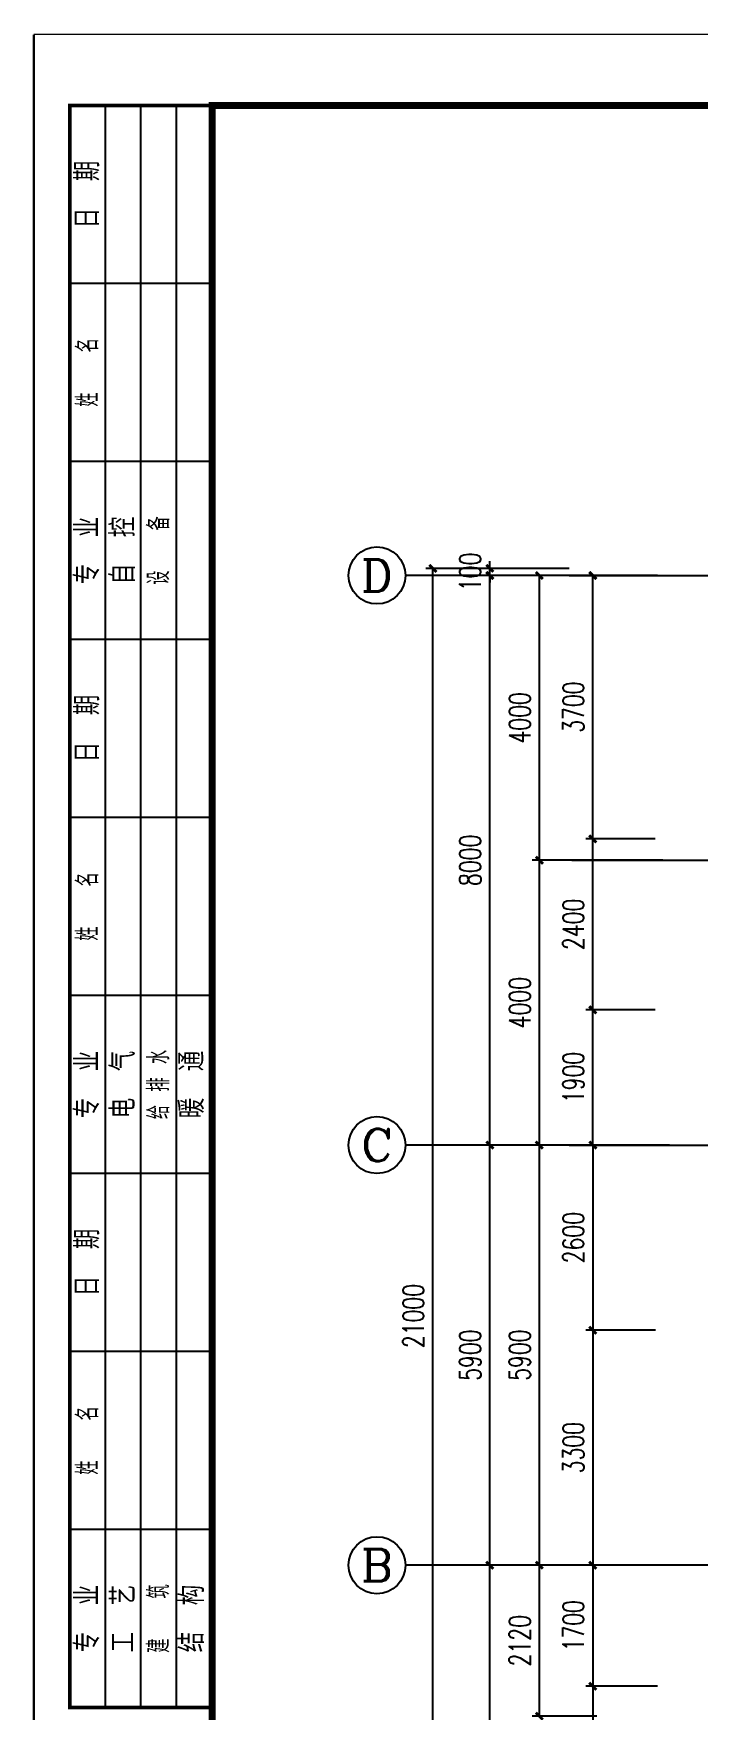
# Model space of a CAD drawing. Extents: x 5827 to 252697, y -546879 to 4066219.
# Drawn here: x 46554 to 55902, y -364433 to -340882 of the extents above; entities that cross this region are included whole.
import ezdxf
from ezdxf.enums import TextEntityAlignment as Align

# ---------------------------------------------------------------- set-up
doc = ezdxf.new("R2010")
doc.units = 0
doc.header["$MEASUREMENT"] = 0
doc.linetypes.add('DOTE', pattern=[2.42, 2, -0.2, 0.02, -0.2])
for name, color, linetype in [('AXIS', 3, 'Continuous'), ('AXIS_TEXT', 7, 'Continuous'), ('DOTE', 1, 'DOTE'), ('FRAME', 3, 'Continuous'), ('填充', 8, 'Continuous')]:
    doc.layers.add(name, color=color, linetype=linetype)
doc.styles.add('_TCH_AXIS', font='COMPLEX', dxfattribs={"bigfont": 'GBCBIG'})
doc.styles.add('_TCH_DIM_T3', font='SIMPLEX', dxfattribs={"width": 0.705882, "bigfont": 'GBCBIG'})
doc.styles.add('COMPLEX', font='COMPLEX')
doc.styles.add('DXFS', font='txt.shx', dxfattribs={"width": 0.7, "bigfont": 'dxfs.shx'})
doc.dimstyles.new('_TCH_ARCH&&100', dxfattribs={"dimtxt": 297.5, "dimasz": 100, "dimexe": 100, "dimexo": 0, "dimgap": 126.25, "dimtad": 1, "dimdec": 0, "dimzin": 0, "dimdsep": 46, "dimtxsty": '_TCH_DIM_T3', "dimblk": 'ARCHTICK', "dimcen": 0.09, "dimclrt": 7, "dimazin": 2, "dimtfac": 1, "dimtdec": 0, "dimtix": 1, "dimtmove": 2, "dimatfit": 3, "dimfxl": 0, "dimtolj": 1, "dimtzin": 0, "dimarcsym": 0})

# ---------------------------------------------------------------- blocks, each defined once
blk = doc.blocks.new('_ArchTick')
at = {"color": 0, "linetype": 'ByBlock', "const_width": 0.4}
blk.add_lwpolyline([(-0.5, -0.5), (0.5, 0.5)], dxfattribs=at)
blk = doc.blocks.new('*D317')
at = {"layer": 'AXIS', "color": 0, "lineweight": -2, "transparency": 16777216}
for p, q in [((54085, -362393), (52868, -362393)), ((52968, -369293), (52968, -362393)), ((54085, -369293), (52868, -369293))]:
    blk.add_line(p, q, dxfattribs=at)
at = {"layer": 'Defpoints', "color": 0, "transparency": 16777216}
for p in [(52968, -362393), (54085, -362393), (54085, -369293)]:
    blk.add_point(p, dxfattribs=at)
at = {"layer": 'AXIS', "color": 0, "lineweight": -2, "transparency": 16777216, "xscale": 100, "yscale": 100, "zscale": 100}
for p, rotation in [((52968, -362393), 90), ((52968, -369293), 270)]:
    blk.add_blockref('_ArchTick', p, dxfattribs=dict(at, rotation=rotation))
at = {"layer": 'AXIS', "color": 7, "transparency": 16777216, "insert": (52693, -365843), "char_height": 297.5, "attachment_point": 5, "rotation": 90, "style": '_TCH_DIM_T3'}
blk.add_mtext('\\A1;6900', dxfattribs=at)
blk = doc.blocks.new('*D318')
at = {"layer": 'AXIS', "color": 0, "lineweight": -2, "transparency": 16777216}
for p, q in [((54085, -356493), (52868, -356493)), ((52968, -362393), (52968, -356493)), ((54085, -362393), (52868, -362393))]:
    blk.add_line(p, q, dxfattribs=at)
at = {"layer": 'Defpoints', "color": 0, "transparency": 16777216}
for p in [(52968, -356493), (54085, -356493), (54085, -362393)]:
    blk.add_point(p, dxfattribs=at)
at = {"layer": 'AXIS', "color": 0, "lineweight": -2, "transparency": 16777216, "xscale": 100, "yscale": 100, "zscale": 100}
for p, rotation in [((52968, -356493), 90), ((52968, -362393), 270)]:
    blk.add_blockref('_ArchTick', p, dxfattribs=dict(at, rotation=rotation))
at = {"layer": 'AXIS', "color": 7, "transparency": 16777216, "insert": (52693, -359443), "char_height": 297.5, "attachment_point": 5, "rotation": 90, "style": '_TCH_DIM_T3'}
blk.add_mtext('\\A1;5900', dxfattribs=at)
blk = doc.blocks.new('*D319')
at = {"layer": 'AXIS', "color": 0, "lineweight": -2, "transparency": 16777216}
for p, q in [((54085, -348493), (52868, -348493)), ((52968, -356493), (52968, -348493)), ((54085, -356493), (52868, -356493))]:
    blk.add_line(p, q, dxfattribs=at)
at = {"layer": 'Defpoints', "color": 0, "transparency": 16777216}
for p in [(52968, -348493), (54085, -348493), (54085, -356493)]:
    blk.add_point(p, dxfattribs=at)
at = {"layer": 'AXIS', "color": 0, "lineweight": -2, "transparency": 16777216, "xscale": 100, "yscale": 100, "zscale": 100}
for p, rotation in [((52968, -348493), 90), ((52968, -356493), 270)]:
    blk.add_blockref('_ArchTick', p, dxfattribs=dict(at, rotation=rotation))
at = {"layer": 'AXIS', "color": 7, "transparency": 16777216, "insert": (52693, -352493), "char_height": 297.5, "attachment_point": 5, "rotation": 90, "style": '_TCH_DIM_T3'}
blk.add_mtext('\\A1;8000', dxfattribs=at)
blk = doc.blocks.new('*D320')
at = {"layer": 'AXIS', "color": 0, "lineweight": -2, "transparency": 16777216}
for p, q in [((52968, -348393), (52968, -348293)), ((54085, -348393), (52868, -348393)), ((54085, -348493), (52868, -348493)), ((52968, -348493), (52968, -348393)), ((52968, -348493), (52968, -348593))]:
    blk.add_line(p, q, dxfattribs=at)
at = {"layer": 'Defpoints', "color": 0, "transparency": 16777216}
for p in [(52968, -348393), (54085, -348393), (54085, -348493)]:
    blk.add_point(p, dxfattribs=at)
at = {"layer": 'AXIS', "color": 0, "lineweight": -2, "transparency": 16777216, "xscale": 100, "yscale": 100, "zscale": 100}
for p, rotation in [((52968, -348393), 270), ((52968, -348493), 90)]:
    blk.add_blockref('_ArchTick', p, dxfattribs=dict(at, rotation=rotation))
at = {"layer": 'AXIS', "color": 7, "transparency": 16777216, "insert": (52693, -348443), "char_height": 297.5, "attachment_point": 5, "rotation": 90, "style": '_TCH_DIM_T3'}
blk.add_mtext('\\A1;100', dxfattribs=at)
blk = doc.blocks.new('*D321')
at = {"layer": 'AXIS', "color": 0, "lineweight": -2, "transparency": 16777216}
for p, q in [((54085, -348393), (52068, -348393)), ((52168, -369393), (52168, -348393)), ((54085, -369393), (52068, -369393))]:
    blk.add_line(p, q, dxfattribs=at)
at = {"layer": 'Defpoints', "color": 0, "transparency": 16777216}
for p in [(52168, -348393), (54085, -348393), (54085, -369393)]:
    blk.add_point(p, dxfattribs=at)
at = {"layer": 'AXIS', "color": 0, "lineweight": -2, "transparency": 16777216, "xscale": 100, "yscale": 100, "zscale": 100}
for p, rotation in [((52168, -348393), 90), ((52168, -369393), 270)]:
    blk.add_blockref('_ArchTick', p, dxfattribs=dict(at, rotation=rotation))
at = {"layer": 'AXIS', "color": 7, "transparency": 16777216, "insert": (51893, -358893), "char_height": 297.5, "attachment_point": 5, "rotation": 90, "style": '_TCH_DIM_T3'}
blk.add_mtext('\\A1;21000', dxfattribs=at)
blk = doc.blocks.new('_AXISO')
blk.add_circle((0, 0), 0.5)
at = {"layer": 'AXIS_TEXT', "style": 'COMPLEX', "width": 1.041667}
blk.add_attdef('A', text='', height=0.56, dxfattribs=at).set_placement((-0.25, -0.28), (0.25, -0.28), align=Align.FIT)
blk = doc.blocks.new('*D355')
at = {"layer": 'AXIS', "color": 0, "lineweight": -2, "transparency": 16777216}
for p, q in [((54474, -348493), (53564, -348493)), ((53664, -348493), (53664, -352493)), ((55400, -352493), (53564, -352493))]:
    blk.add_line(p, q, dxfattribs=at)
at = {"layer": 'Defpoints', "color": 0, "transparency": 16777216}
for p in [(54474, -348493), (53664, -352493), (55400, -352493)]:
    blk.add_point(p, dxfattribs=at)
at = {"layer": 'AXIS', "color": 0, "lineweight": -2, "transparency": 16777216, "xscale": 100, "yscale": 100, "zscale": 100}
for p, rotation in [((53664, -348493), 90), ((53664, -352493), 270)]:
    blk.add_blockref('_ArchTick', p, dxfattribs=dict(at, rotation=rotation))
at = {"layer": 'AXIS', "color": 7, "transparency": 16777216, "insert": (53389, -350493), "char_height": 297.5, "attachment_point": 5, "rotation": 90, "style": '_TCH_DIM_T3'}
blk.add_mtext('\\A1;4000', dxfattribs=at)
blk = doc.blocks.new('*D352')
at = {"layer": 'AXIS', "color": 0, "lineweight": -2, "transparency": 16777216}
for p, q in [((54474, -352493), (53564, -352493)), ((53664, -352493), (53664, -356493)), ((54474, -356493), (53564, -356493))]:
    blk.add_line(p, q, dxfattribs=at)
at = {"layer": 'Defpoints', "color": 0, "transparency": 16777216}
for p in [(54474, -352493), (53664, -356493), (54474, -356493)]:
    blk.add_point(p, dxfattribs=at)
at = {"layer": 'AXIS', "color": 0, "lineweight": -2, "transparency": 16777216, "xscale": 100, "yscale": 100, "zscale": 100}
for p, rotation in [((53664, -352493), 90), ((53664, -356493), 270)]:
    blk.add_blockref('_ArchTick', p, dxfattribs=dict(at, rotation=rotation))
at = {"layer": 'AXIS', "color": 7, "transparency": 16777216, "insert": (53389, -354493), "char_height": 297.5, "attachment_point": 5, "rotation": 90, "style": '_TCH_DIM_T3'}
blk.add_mtext('\\A1;4000', dxfattribs=at)
blk = doc.blocks.new('*D353')
at = {"layer": 'AXIS', "color": 0, "lineweight": -2, "transparency": 16777216}
for p, q in [((54474, -362393), (53564, -362393)), ((53664, -362393), (53664, -364513)), ((54474, -364513), (53564, -364513))]:
    blk.add_line(p, q, dxfattribs=at)
at = {"layer": 'Defpoints', "color": 0, "transparency": 16777216}
for p in [(54474, -362393), (53664, -364513), (54474, -364513)]:
    blk.add_point(p, dxfattribs=at)
at = {"layer": 'AXIS', "color": 0, "lineweight": -2, "transparency": 16777216, "xscale": 100, "yscale": 100, "zscale": 100}
for p, rotation in [((53664, -362393), 90), ((53664, -364513), 270)]:
    blk.add_blockref('_ArchTick', p, dxfattribs=dict(at, rotation=rotation))
at = {"layer": 'AXIS', "color": 7, "transparency": 16777216, "insert": (53389, -363453), "char_height": 297.5, "attachment_point": 5, "rotation": 90, "style": '_TCH_DIM_T3'}
blk.add_mtext('\\A1;2120', dxfattribs=at)
blk = doc.blocks.new('*D441')
at = {"layer": 'AXIS', "color": 0, "lineweight": -2, "transparency": 16777216}
for p, q in [((55293, -354593), (54316, -354593)), ((54416, -356493), (54416, -354593)), ((55347, -356493), (54316, -356493))]:
    blk.add_line(p, q, dxfattribs=at)
at = {"layer": 'Defpoints', "color": 0, "transparency": 16777216}
for p in [(54416, -354593), (55293, -354593), (55347, -356493)]:
    blk.add_point(p, dxfattribs=at)
at = {"layer": 'AXIS', "color": 0, "lineweight": -2, "transparency": 16777216, "xscale": 100, "yscale": 100, "zscale": 100}
for p, rotation in [((54416, -354593), 90), ((54416, -356493), 270)]:
    blk.add_blockref('_ArchTick', p, dxfattribs=dict(at, rotation=rotation))
at = {"layer": 'AXIS', "color": 7, "transparency": 16777216, "insert": (54141, -355543), "char_height": 297.5, "attachment_point": 5, "rotation": 90, "style": '_TCH_DIM_T3'}
blk.add_mtext('\\A1;1900', dxfattribs=at)
blk = doc.blocks.new('*D442')
at = {"layer": 'AXIS', "color": 0, "lineweight": -2, "transparency": 16777216}
for p, q in [((55326, -348493), (54316, -348493)), ((54416, -352193), (54416, -348493)), ((55293, -352193), (54316, -352193))]:
    blk.add_line(p, q, dxfattribs=at)
at = {"layer": 'Defpoints', "color": 0, "transparency": 16777216}
for p in [(54416, -348493), (55326, -348493), (55293, -352193)]:
    blk.add_point(p, dxfattribs=at)
at = {"layer": 'AXIS', "color": 0, "lineweight": -2, "transparency": 16777216, "xscale": 100, "yscale": 100, "zscale": 100}
for p, rotation in [((54416, -348493), 90), ((54416, -352193), 270)]:
    blk.add_blockref('_ArchTick', p, dxfattribs=dict(at, rotation=rotation))
at = {"layer": 'AXIS', "color": 7, "transparency": 16777216, "insert": (54141, -350343), "char_height": 297.5, "attachment_point": 5, "rotation": 90, "style": '_TCH_DIM_T3'}
blk.add_mtext('\\A1;3700', dxfattribs=at)
blk = doc.blocks.new('*D443')
at = {"layer": 'AXIS', "color": 0, "lineweight": -2, "transparency": 16777216}
for p, q in [((55326, -356493), (54316, -356493)), ((54416, -356493), (54416, -359093)), ((55296, -359093), (54316, -359093))]:
    blk.add_line(p, q, dxfattribs=at)
at = {"layer": 'Defpoints', "color": 0, "transparency": 16777216}
for p in [(55326, -356493), (54416, -359093), (55296, -359093)]:
    blk.add_point(p, dxfattribs=at)
at = {"layer": 'AXIS', "color": 0, "lineweight": -2, "transparency": 16777216, "xscale": 100, "yscale": 100, "zscale": 100}
for p, rotation in [((54416, -356493), 90), ((54416, -359093), 270)]:
    blk.add_blockref('_ArchTick', p, dxfattribs=dict(at, rotation=rotation))
at = {"layer": 'AXIS', "color": 7, "transparency": 16777216, "insert": (54141, -357793), "char_height": 297.5, "attachment_point": 5, "rotation": 90, "style": '_TCH_DIM_T3'}
blk.add_mtext('\\A1;2600', dxfattribs=at)
blk = doc.blocks.new('*D444')
at = {"layer": 'AXIS', "color": 0, "lineweight": -2, "transparency": 16777216}
for p, q in [((55293, -359093), (54316, -359093)), ((54416, -359093), (54416, -362393)), ((55226, -362393), (54316, -362393))]:
    blk.add_line(p, q, dxfattribs=at)
at = {"layer": 'Defpoints', "color": 0, "transparency": 16777216}
for p in [(55293, -359093), (54416, -362393), (55226, -362393)]:
    blk.add_point(p, dxfattribs=at)
at = {"layer": 'AXIS', "color": 0, "lineweight": -2, "transparency": 16777216, "xscale": 100, "yscale": 100, "zscale": 100}
for p, rotation in [((54416, -359093), 90), ((54416, -362393), 270)]:
    blk.add_blockref('_ArchTick', p, dxfattribs=dict(at, rotation=rotation))
at = {"layer": 'AXIS', "color": 7, "transparency": 16777216, "insert": (54141, -360743), "char_height": 297.5, "attachment_point": 5, "rotation": 90, "style": '_TCH_DIM_T3'}
blk.add_mtext('\\A1;3300', dxfattribs=at)
blk = doc.blocks.new('*D445')
at = {"layer": 'AXIS', "color": 0, "lineweight": -2, "transparency": 16777216}
for p, q in [((55493, -356493), (53564, -356493)), ((53664, -356493), (53664, -362393)), ((55493, -362393), (53564, -362393))]:
    blk.add_line(p, q, dxfattribs=at)
at = {"layer": 'Defpoints', "color": 0, "transparency": 16777216}
for p in [(55493, -356493), (53664, -362393), (55493, -362393)]:
    blk.add_point(p, dxfattribs=at)
at = {"layer": 'AXIS', "color": 0, "lineweight": -2, "transparency": 16777216, "xscale": 100, "yscale": 100, "zscale": 100}
for p, rotation in [((53664, -356493), 90), ((53664, -362393), 270)]:
    blk.add_blockref('_ArchTick', p, dxfattribs=dict(at, rotation=rotation))
at = {"layer": 'AXIS', "color": 7, "transparency": 16777216, "insert": (53389, -359443), "char_height": 297.5, "attachment_point": 5, "rotation": 90, "style": '_TCH_DIM_T3'}
blk.add_mtext('\\A1;5900', dxfattribs=at)
blk = doc.blocks.new('*D446')
at = {"layer": 'AXIS', "color": 0, "lineweight": -2, "transparency": 16777216}
for p, q in [((55326, -362393), (54316, -362393)), ((54416, -362393), (54416, -364093)), ((55326, -364093), (54316, -364093))]:
    blk.add_line(p, q, dxfattribs=at)
at = {"layer": 'Defpoints', "color": 0, "transparency": 16777216}
for p in [(55326, -362393), (54416, -364093), (55326, -364093)]:
    blk.add_point(p, dxfattribs=at)
at = {"layer": 'AXIS', "color": 0, "lineweight": -2, "transparency": 16777216, "xscale": 100, "yscale": 100, "zscale": 100}
for p, rotation in [((54416, -362393), 90), ((54416, -364093), 270)]:
    blk.add_blockref('_ArchTick', p, dxfattribs=dict(at, rotation=rotation))
at = {"layer": 'AXIS', "color": 7, "transparency": 16777216, "insert": (54141, -363243), "char_height": 297.5, "attachment_point": 5, "rotation": 90, "style": '_TCH_DIM_T3'}
blk.add_mtext('\\A1;1700', dxfattribs=at)
blk = doc.blocks.new('*D447')
at = {"layer": 'AXIS', "color": 0, "lineweight": -2, "transparency": 16777216}
for p, q in [((55326, -364093), (54316, -364093)), ((54416, -364093), (54416, -369293)), ((55326, -369293), (54316, -369293))]:
    blk.add_line(p, q, dxfattribs=at)
at = {"layer": 'Defpoints', "color": 0, "transparency": 16777216}
for p in [(55326, -364093), (54416, -369293), (55326, -369293)]:
    blk.add_point(p, dxfattribs=at)
at = {"layer": 'AXIS', "color": 0, "lineweight": -2, "transparency": 16777216, "xscale": 100, "yscale": 100, "zscale": 100}
for p, rotation in [((54416, -364093), 90), ((54416, -369293), 270)]:
    blk.add_blockref('_ArchTick', p, dxfattribs=dict(at, rotation=rotation))
at = {"layer": 'AXIS', "color": 7, "transparency": 16777216, "insert": (54141, -366693), "char_height": 297.5, "attachment_point": 5, "rotation": 90, "style": '_TCH_DIM_T3'}
blk.add_mtext('\\A1;5200', dxfattribs=at)
blk = doc.blocks.new('*D468')
at = {"layer": 'AXIS', "color": 0, "lineweight": -2, "transparency": 16777216}
for p, q in [((55293, -352193), (54316, -352193)), ((54416, -354593), (54416, -352193)), ((55293, -354593), (54316, -354593))]:
    blk.add_line(p, q, dxfattribs=at)
at = {"layer": 'Defpoints', "color": 0, "transparency": 16777216}
for p in [(54416, -352193), (55293, -352193), (55293, -354593)]:
    blk.add_point(p, dxfattribs=at)
at = {"layer": 'AXIS', "color": 0, "lineweight": -2, "transparency": 16777216, "xscale": 100, "yscale": 100, "zscale": 100}
for p, rotation in [((54416, -352193), 90), ((54416, -354593), 270)]:
    blk.add_blockref('_ArchTick', p, dxfattribs=dict(at, rotation=rotation))
at = {"layer": 'AXIS', "color": 7, "transparency": 16777216, "insert": (54141, -353393), "char_height": 297.5, "attachment_point": 5, "rotation": 90, "style": '_TCH_DIM_T3'}
blk.add_mtext('\\A1;2400', dxfattribs=at)
blk = doc.blocks.new('A$C2F0C53E4')
at = {"layer": 'FRAME', "lineweight": 18}
blk.add_line((0, 0), (0, 42000), dxfattribs=at)
at = {"layer": 'FRAME'}
for points in [[(10, 42010, 20, 20, 0), (10, 10, 20, 20, 0), (59410, 10, 20, 20, 0), (59410, 42010, 20, 20, 0)], [(2510, 41010, 100, 100, 0), (2510, 1010, 100, 100, 0), (58410, 1010, 100, 100, 0), (58410, 41010, 100, 100, 0)]]:
    blk.add_lwpolyline(points, format="xyseb", close=True, dxfattribs=at)
blk.add_lwpolyline([(2510, 41010, 50, 50, 0), (510, 41010, 50, 50, 0), (510, 18510, 50, 50, 0), (2510, 18510, 50, 50, 0)], format="xyseb", dxfattribs=at)
for points in [[(1010, 18510), (1010, 41010)], [(1510, 18510), (1510, 41010)], [(2010, 18510), (2010, 41010)], [(2510, 38510), (510, 38510)], [(2510, 36010), (510, 36010)], [(2510, 33510), (510, 33510)], [(2510, 31010), (510, 31010)], [(2510, 28510), (510, 28510)], [(2510, 26010), (510, 26010)], [(2510, 23510), (510, 23510)], [(2510, 21010), (510, 21010)]]:
    blk.add_lwpolyline(points, dxfattribs=at)
at = {"layer": 'FRAME', "char_height": 300, "attachment_point": 5, "rotation": 90, "style": 'DXFS'}
for s, insert, width in [('{\\f宋体|b0|i0|c134|p2;日\\Ftxt.shx,dxfs.shx|c134;  \\f宋体|b0|i0|c134|p2;期\\P}', (760, 39760), 1132.5), ('姓   名', (760, 37260), 1185), ('{\\f宋体|b0|i0|c134|p2;专\\Ftxt.shx,dxfs.shx|c134;  \\f宋体|b0|i0|c134|p2;业\\P}', (760, 34760), 1203.38), ('{\\f宋体|b0|i0|c134|p2;自\\Ftxt.shx,dxfs.shx|c134;  \\f宋体|b0|i0|c134|p2;控\\P}', (1260, 34760), 1148.25), ('设   备', (1760, 34760), 1227), ('{\\f宋体|b0|i0|c134|p2;日\\Ftxt.shx,dxfs.shx|c134;  \\f宋体|b0|i0|c134|p2;期\\P}', (760, 32260), 1132.5), ('姓   名', (760, 29760), 1185), ('{\\f宋体|b0|i0|c134|p2;专\\Ftxt.shx,dxfs.shx|c134;  \\f宋体|b0|i0|c134|p2;业\\P}', (760, 27260), 1203.38), ('{\\f宋体|b0|i0|c134|p2;电\\Ftxt.shx,dxfs.shx|c134;  \\f宋体|b0|i0|c134|p2;气\\P}', (1260, 27260), 1182.38), ('给 排 水', (1760, 27260), 1352.62), ('{\\f宋体|b0|i0|c134|p2;暖\\Ftxt.shx,dxfs.shx|c134;  \\f宋体|b0|i0|c134|p2;通\\P}', (2230, 27260), 1200.75), ('{\\f宋体|b0|i0|c134|p2;日\\Ftxt.shx,dxfs.shx|c134;  \\f宋体|b0|i0|c134|p2;期\\P}', (760, 24760), 1132.5), ('姓   名', (760, 22260), 1185), ('{\\f宋体|b0|i0|c134|p2;专\\Ftxt.shx,dxfs.shx|c134;  \\f宋体|b0|i0|c134|p2;业\\P}', (760, 19760), 1203.38), ('{\\f宋体|b0|i0|c134|p2;工\\Ftxt.shx,dxfs.shx|c134;  \\f宋体|b0|i0|c134|p2;艺\\P}', (1260, 19760), 1177.12), ('建   筑', (1760, 19760), 1206), ('{\\f宋体|b0|i0|c134|p2;结\\Ftxt.shx,dxfs.shx|c134;  \\f宋体|b0|i0|c134|p2;构\\P}', (2230, 19760), 1192.88)]:
    blk.add_mtext(s, dxfattribs=dict(at, insert=insert, width=width))

msp = doc.modelspace()

# ---------------------------------------------------------------- linework, layer by layer
at = {"layer": 'AXIS'}
for p, q in [((54084.965, -348492.704), (51781.758, -348492.704)), ((54084.965, -356492.704), (51781.758, -356492.704)), ((54084.965, -362392.704), (51781.758, -362392.704))]:
    msp.add_line(p, q, dxfattribs=at)
at = {"layer": 'DOTE', "linetype": 'DOTE', "ltscale": 1000}
for p, q in [((54084.965, -348492.704), (68833.482, -348492.704)), ((54122.465, -352492.704), (66459.224, -352492.704)), ((54084.965, -356492.704), (68833.482, -356492.704)), ((68833.482, -362392.704), (54084.965, -362392.704))]:
    msp.add_line(p, q, dxfattribs=at)

# ---------------------------------------------------------------- block references
at = {"layer": 'AXIS'}
ref = msp.add_blockref('_AXISO', (51381.758, -348492.704), dxfattribs=dict(at, xscale=800, yscale=800, zscale=800))
ref.add_attrib('A', 'D', dxfattribs={"layer": 'AXIS_TEXT', "height": 452.548, "style": '_TCH_AXIS', "width": 1.235294}).set_placement((51155.484, -348718.978), (51608.032, -348718.978), align=Align.FIT)
ref = msp.add_blockref('_AXISO', (51381.758, -356492.704), dxfattribs=dict(at, xscale=800, yscale=800, zscale=800))
ref.add_attrib('A', 'C', dxfattribs={"layer": 'AXIS_TEXT', "height": 452.548, "style": '_TCH_AXIS', "width": 1.4}).set_placement((51155.484, -356718.978), (51608.032, -356718.978), align=Align.FIT)
ref = msp.add_blockref('_AXISO', (51381.758, -362392.704), dxfattribs=dict(at, xscale=800, yscale=800, zscale=800))
ref.add_attrib('A', 'B', dxfattribs={"layer": 'AXIS_TEXT', "height": 452.548, "style": '_TCH_AXIS', "width": 1.235294}).set_placement((51155.484, -362618.978), (51608.032, -362618.978), align=Align.FIT)
at = {"layer": '填充'}
msp.add_blockref('A$C2F0C53E4', (46554, -382902), dxfattribs=at)

# ---------------------------------------------------------------- dimensions: what is measured, and where the dimension line sits
at = {"layer": 'AXIS'}
for p1, p2, distance, picture, middle in [((54084.965, -348492.704), (54084.965, -348392.704), 1117, '*D320', (52692.965, -348442.704)), ((54084.965, -369392.704), (54084.965, -348392.704), 1917, '*D321', (51892.965, -358892.704)), ((54084.965, -356492.704), (54084.965, -348492.704), 1117, '*D319', (52692.965, -352492.704)), ((54084.965, -362392.704), (54084.965, -356492.704), 1117, '*D318', (52692.965, -359442.704)), ((54084.965, -369292.704), (54084.965, -362392.704), 1117, '*D317', (52692.965, -365842.704))]:
    dim = msp.add_aligned_dim(p1=p1, p2=p2, distance=distance, dimstyle='_TCH_ARCH&&100', dxfattribs=at)
    dim.commit()
    dim.dimension.update_dxf_attribs({"geometry": picture, "text_midpoint": middle})
for base, p1, p2, picture, middle in [((53663.5, -352492.704), (54473.5, -348492.704), (55400, -352492.704), '*D355', (53388.5, -350492.704)), ((54415.5, -348492.704), (55292.724, -352192.705), (55326.224, -348492.704), '*D442', (54140.5, -350342.705)), ((54415.5, -352192.705), (55292.724, -354592.705), (55292.724, -352192.705), '*D468', (54140.5, -353392.705)), ((53663.5, -356492.704), (54473.5, -352492.704), (54473.5, -356492.704), '*D352', (53388.5, -354492.704)), ((54415.5, -354592.705), (55346.756, -356492.705), (55292.724, -354592.705), '*D441', (54140.5, -355542.705)), ((53663.5, -362392.704), (55492.724, -356492.705), (55492.724, -362392.704), '*D445', (53388.5, -359442.705)), ((54415.5, -359092.705), (55326.224, -356492.705), (55296.189, -359092.705), '*D443', (54140.5, -357792.705)), ((54415.5, -362392.704), (55292.724, -359092.705), (55226.224, -362392.704), '*D444', (54140.5, -360742.705)), ((53663.5, -364512.705), (54473.5, -362392.704), (54473.5, -364512.705), '*D353', (53388.5, -363452.705)), ((54415.5, -364092.705), (55326.224, -362392.704), (55326.224, -364092.705), '*D446', (54140.5, -363242.705)), ((54415.5, -369292.704), (55326.224, -364092.705), (55326.224, -369292.704), '*D447', (54140.5, -366692.705))]:
    dim = msp.add_linear_dim(base=base, p1=p1, p2=p2, angle=90, dimstyle='_TCH_ARCH&&100', dxfattribs=at)
    dim.commit()
    dim.dimension.update_dxf_attribs({"geometry": picture, "text_midpoint": middle})

doc.saveas('drawing.dxf')
